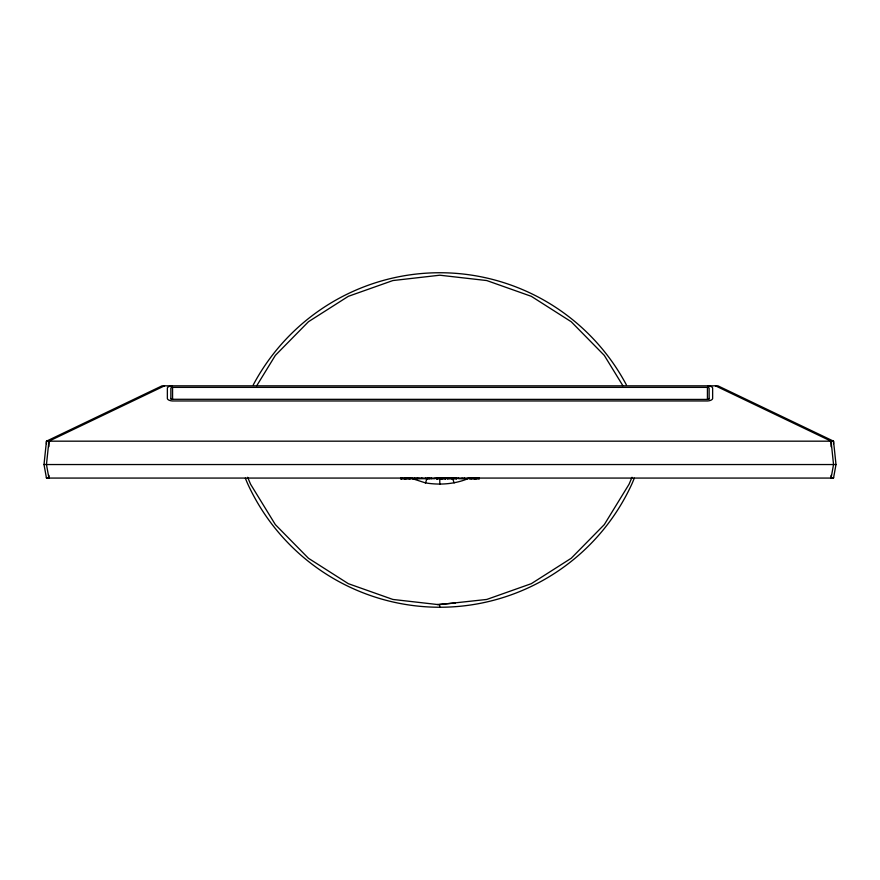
<?xml version="1.0" encoding="UTF-8"?>
<svg xmlns="http://www.w3.org/2000/svg" width="880" height="880" viewBox="0 0 880 880"><rect width="100%" height="100%" fill="white"/><g stroke="black" fill="none" stroke-linecap="round" stroke-linejoin="round"><path stroke-width="1.32" d="M44 464.541L46.464 441.177L162.063 385.836L717.937 385.836L833.536 441.177L836 464.541L833.536 478.071L46.464 478.071L44 464.541L836 464.541M164.527 385.836L48.917 441.177L46.464 464.541L48.917 478.071L48.917 475.343M709.148 398.497L709.126 398.585A2.508 1.1 0 0 1 707.366 399.421L172.029 399.289A1.573 0.693 0 0 1 171.27 398.959L170.852 398.497M409.552 477.752L425.491 482.9L426.745 479.325M632.005 477.29L629.068 484.22L604.318 524.59L571.186 558.283L531.322 583.671L486.772 599.445L438.46 604.67M439.549 604.824L439.813 607.123M256.762 385.693L275.33 355.41L308.462 321.717L348.315 296.329L392.865 280.555L439.824 275.209L486.772 280.555L531.322 296.329L571.186 321.717L604.318 355.41L622.875 385.693M470.096 477.752C456.214 484.066 440.473 485.342 425.491 482.9M832.799 477.796L833.613 477.653M247.643 477.29L250.58 484.22L275.33 524.59L308.462 558.283L348.315 583.671L392.865 599.445L437.382 604.516L455.29 603.031M709.148 399.08L709.126 388.058A2.035 0.891 0 0 0 707.575 387.376L172.425 387.376A2.035 0.891 0 0 0 170.874 388.058L170.852 399.08M400.642 478.071L400.642 478.687L410.289 478.687L410.289 478.071M447.282 478.687L456.929 478.687M479.259 478.687L479.259 478.071L479.358 478.687L469.557 478.687L469.557 478.071M437.382 604.516L438.097 604.615M46.387 477.653L47.201 477.796M715.473 385.836L831.083 441.177L833.536 464.541L831.083 478.071L831.083 475.343M452.892 479.325L454.157 482.9M833.536 443.905L833.536 441.177L46.464 441.177L46.464 443.905M831.083 441.177L831.083 446.644M707.432 387.365L707.432 399.443M478.984 478.071L478.984 478.687M478.401 478.071L478.401 478.687M477.389 478.071L477.389 478.687M476.707 478.071L476.707 478.687M476.311 478.071L476.311 478.687M476.014 478.071L476.014 478.687M475.827 478.071L475.827 478.687M475.134 478.071L475.222 478.687M475.013 478.071L475.101 478.687M474.859 478.071L474.815 478.687M474.507 478.071L474.419 478.687L474.32 478.071M474.122 478.071L474.122 478.687M473.913 478.071L473.913 478.687M473.671 478.071L473.77 478.687M472.604 478.071L472.648 478.687M471.878 478.071L471.878 478.687M471.691 478.071L471.691 478.687M471.24 478.071L471.24 478.687M470.866 478.071L470.866 478.687M470.294 478.071L470.283 478.687M469.887 478.687L469.887 478.071L469.678 478.687M467.984 478.071L467.984 478.687L458.568 478.687L458.568 478.071M464.453 478.071L464.453 478.687M464.288 478.071L464.288 478.687M462.088 478.071L462.088 478.687M456.929 478.071L456.808 478.687M456.577 478.071L456.577 478.687M456.104 478.071L456.104 478.687M455.411 478.071L455.411 478.687M454.542 478.071L454.542 478.687M453.486 478.071L453.486 478.687M452.716 478.071L452.716 478.687M452.408 478.071L452.408 478.687M452.265 478.071L452.265 478.687M452.078 478.071L452.078 478.687M451.792 478.071L451.792 478.687M451.506 478.071L451.616 478.687M450.89 478.071L450.89 478.687M449.702 478.071L449.702 478.687M448.723 478.071L448.723 478.687M448.03 478.071L448.03 478.687M447.601 478.071L447.601 478.687M447.282 478.071L447.381 478.687M446.017 478.071L446.017 478.687L436.381 478.687L436.381 478.071M445.841 478.071L445.918 478.687M445.291 478.071L445.291 478.687M445.016 478.071L445.016 478.687M444.719 478.071L444.796 478.687M444.048 478.071L444.037 478.687M443.762 478.071L443.762 478.687M442.794 478.071L442.794 478.687M442.486 478.071L442.486 478.687M441.958 478.071L442.013 478.687M441.914 478.687L441.804 478.071L441.738 478.687M441.551 478.687L441.408 478.071L441.342 478.687M441.1 478.071L441.177 478.687M440.957 478.071L440.957 478.687M440.825 478.071L440.77 478.687M440.594 478.071L440.528 478.687M440.473 478.071L440.374 478.687M439.769 478.071L439.824 484.275M439.648 478.071L439.571 478.687M438.394 478.071L438.449 478.687M437.096 478.071L437.096 478.687M436.887 478.071L436.854 478.687M436.722 478.071L436.722 478.687M436.513 478.071L436.601 478.687M435.039 478.071L435.039 478.687L422.026 478.687L422.026 478.071M431.354 478.071L431.354 478.687M429.88 478.071L429.88 478.687M429.55 478.071L429.55 478.687M428.582 478.071L428.582 478.687M427.988 478.071L427.988 478.687M427.482 478.071L427.482 478.687M427.262 478.071L427.262 478.687M425.722 478.071L425.711 478.687M421.311 478.071L421.311 478.687L410.652 478.687L410.652 478.071M418.902 478.071L418.902 478.687M417.472 478.071L417.472 478.687M416.02 478.071L416.02 478.687M414.502 478.071L414.502 478.687M412.797 478.071L412.797 478.687M410.102 478.071L410.179 478.687M409.552 478.071L409.563 478.687M409.288 478.071L409.288 478.687M409.057 478.071L408.991 478.687M408.298 478.071L408.309 478.687M408.023 478.071L408.023 478.687M407.055 478.071L407.055 478.687M406.747 478.071L406.747 478.687M406.274 478.687L405.867 478.071M405.812 478.687L405.669 478.071L405.603 478.687M405.449 478.071L405.361 478.687M405.229 478.071L405.218 478.687M405.031 478.071L405.086 478.687M404.789 478.071L404.734 478.687M404.646 478.071L404.69 478.687M404.041 478.687L404.041 478.071L403.832 478.687M402.655 478.071L402.71 478.687M401.357 478.071L401.357 478.687M401.148 478.071L401.126 478.687M400.983 478.071L400.983 478.687M400.873 478.071L400.73 478.687M172.568 387.365L172.568 399.443M48.917 441.177L48.917 446.644M253.264 384.89A211.244 211.244 0 0 1 626.384 384.89M634.282 478.159A107.217 107.217 0 0 1 631.246 485.342A211.244 211.244 0 0 1 248.402 485.342A107.217 107.217 0 0 1 245.355 478.159M172.282 385.836A5.533 2.431 0 0 0 167.365 387.992L167.365 398.607A6.006 2.64 0 0 0 172.282 400.961L707.718 400.961A6.006 2.64 0 0 0 712.635 398.607L712.635 387.992A5.533 2.431 0 0 0 707.718 385.836M445.676 478.687L445.676 478.071L445.577 478.687M437.569 478.687L437.569 478.071L437.481 478.687M409.882 478.687L409.937 478.071L409.838 478.687M401.83 478.687L401.83 478.071L401.742 478.687"/></g></svg>
